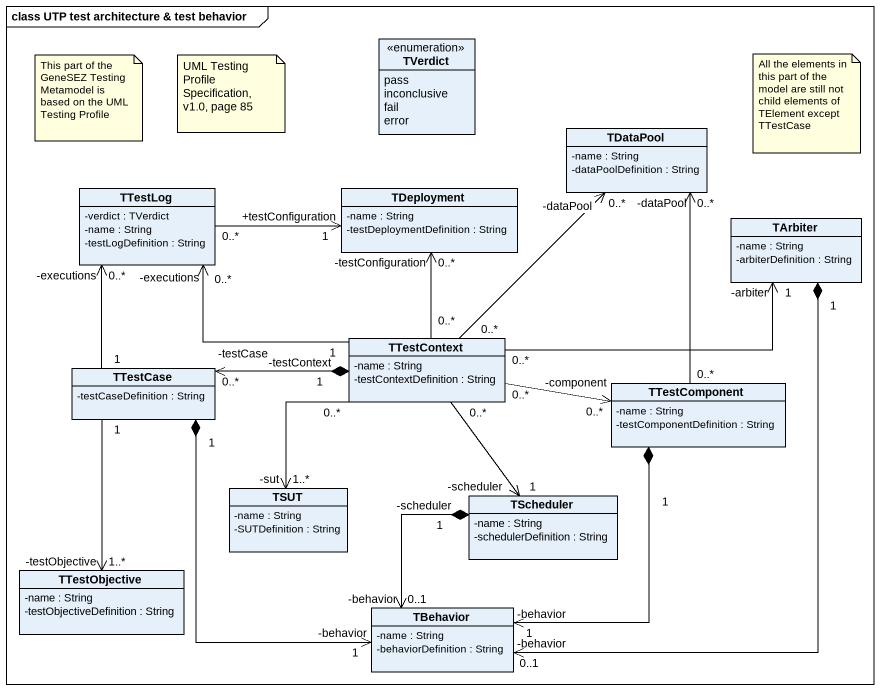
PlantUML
@startuml
mainframe class UTP test architecture & test behavior
hide circle
hide empty members
skinparam classAttributeIconSize 0
enum TVerdict {
  pass
  inconclusive
  fail
  error
}
class TDataPool {
  -name : String
  -dataPoolDefinition : String
}
class TTestLog {
  -verdict : TVerdict
  -name : String
  -testLogDefinition : String
}
class TDeployment {
  -name : String
  -testDeploymentDefinition : String
}
class TArbiter {
  -name : String
  -arbiterDefinition : String
}
class TTestContext {
  -name : String
  -testContextDefinition : String
}
class TTestCase {
  -testCaseDefinition : String
}
class TTestComponent {
  -name : String
  -testComponentDefinition : String
}
class TSUT {
  -name : String
  -SUTDefinition : String
}
class TScheduler {
  -name : String
  -schedulerDefinition : String
}
class TTestObjective {
  -name : String
  -testObjectiveDefinition : String
}
class TBehavior {
  -name : String
  -behaviorDefinition : String
}
TTestLog "0..*" -right-> "+testConfiguration\n1" TDeployment
TArbiter "1" *--> "-behavior\n0..1" TBehavior
TTestContext "0..*" -up-> "-dataPool\n0..*" TDataPool
TTestContext "1" -left-> "-executions\n0..*" TTestLog
TTestContext "0..*" -up-> "-testConfiguration\n0..*" TDeployment
TTestContext "0..*" -right-> "-arbiter\n1" TArbiter
TTestContext "1\n-testContext" *-left-> "-testCase\n0..*" TTestCase
TTestContext "0..*" -right-> "-component\n0..*" TTestComponent
TTestContext "0..*" --> "-sut\n1..*" TSUT
TTestContext "0..*" --> "-scheduler\n1" TScheduler
TTestCase "1" -up-> "-executions\n0..*" TTestLog
TTestCase "1" --> "-testObjective\n1..*" TTestObjective
TTestCase "1" *--> "-behavior\n1" TBehavior
TTestComponent "0..*" -up-> "-dataPool\n0..*" TDataPool
TTestComponent "1" *--> "1\n-behavior" TBehavior
TScheduler "-scheduler\n1" *--> "-behavior\n0..1" TBehavior
note as N1
  This part of the GeneSEZ Testing Metamodel is based on the UML Testing Profile
end note
note as N2
  UML Testing Profile Specification, v1.0, page 85
end note
note as N3
  All the elements in this part of the model are still not child elements of TElement except TTestCase
end note
@enduml
